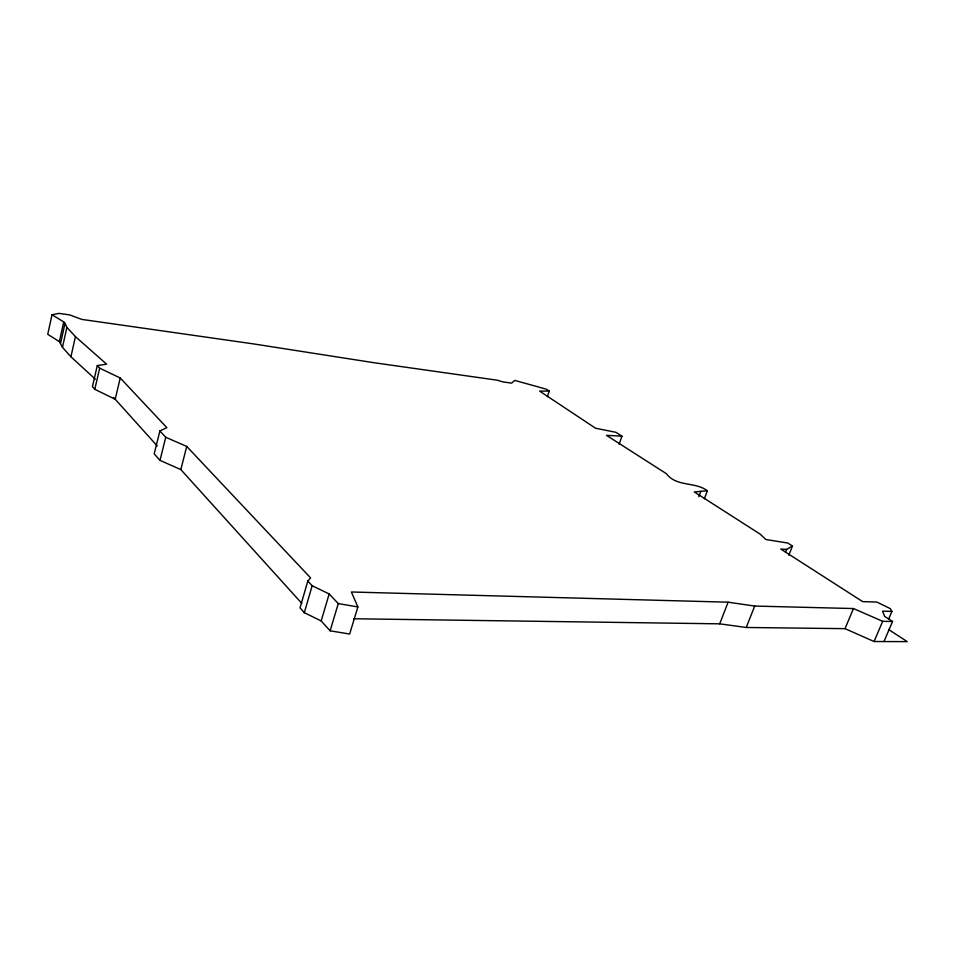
<?xml version="1.0" encoding="UTF-8"?>
<svg xmlns="http://www.w3.org/2000/svg" width="955" height="955" viewBox="0 0 955 955"><rect width="100%" height="100%" fill="white"/><g stroke="black" fill="none" stroke-linecap="round" stroke-linejoin="round"><path stroke-width="1.43" d="M547.37 396.683L549.232 391.084L546.129 389.127L514.733 380.4L511.605 383.134L502.748 381.881L497.376 380.209L373.763 362.685L253.314 343.872L81.796 319.4L69.822 314.935L58.924 313.371L52.024 314.756L47.75 334.322L59.365 341.604L62.469 347.31L70.921 356.788L95.357 379.219M59.365 341.604L63.722 321.895L52.024 314.756M60.654 343.036L65.024 323.291L63.722 321.895M62.469 347.31L66.886 327.41L65.024 323.291M70.921 356.788L75.433 336.614L66.886 327.41M97.291 365.562L92.432 386.644L94.784 389.306L115.197 399.262L120.223 377.989L99.678 368.152L97.291 365.562L106.59 364.177L75.433 336.614M94.784 389.306L99.678 368.152M120.223 377.989L166.862 427.661L159.879 430.932L154.197 453.84L159.986 460.37L180.829 469.585L301.852 603.429M159.986 460.37L165.74 437.271L159.879 430.932M180.829 469.585L186.726 446.427L165.74 437.271M186.726 446.427L310.59 577.894L307.808 581.082L300.025 607.893L304.323 612.668L321.178 620.953L330.132 630.813L349.649 634.036L357.874 606.938L351.392 591.993L728.116 602.187L754.701 606.067L853.448 608.55L882.683 621.311L892.555 621.49L883.96 641.557M304.323 612.668L312.166 585.737L307.808 581.082M321.178 620.953L329.165 593.95L312.166 585.737M330.132 630.813L338.273 603.572L329.165 593.95M619.103 444.29L621.956 436.16L615.82 432.281L595.574 428.234L539.635 391.108L549.232 391.084M698.857 496.696L700.863 491.324M704.36 498.737L707.357 490.739C695.037 481.475 676.582 487.122 666.411 473.716L606.485 435.349L621.956 436.16M353.804 618.756L719.712 623.83L728.116 602.187M719.712 623.83L746.237 627.483L754.701 606.067M785.547 552.062L786.598 549.4L792.483 546.033L787.732 543.025L765.934 539.515L760.025 534.048L694.261 491.921L707.357 490.739M788.818 555.249L792.483 546.033M746.237 627.483L845.044 628.653L853.448 608.55M845.044 628.653L874.076 641.521L882.683 621.311M888.58 619.258L891.934 611.391L890.347 608.657L876.762 602.032L862.663 601.614L780.76 549.041L786.598 549.4M874.076 641.521L907.25 641.629L888.52 629.452M891.934 611.391L882.563 611.176L884.652 616.405L892.555 621.49M338.273 603.572L357.874 606.938M113.514 397.387L157.288 445.985"/></g></svg>
